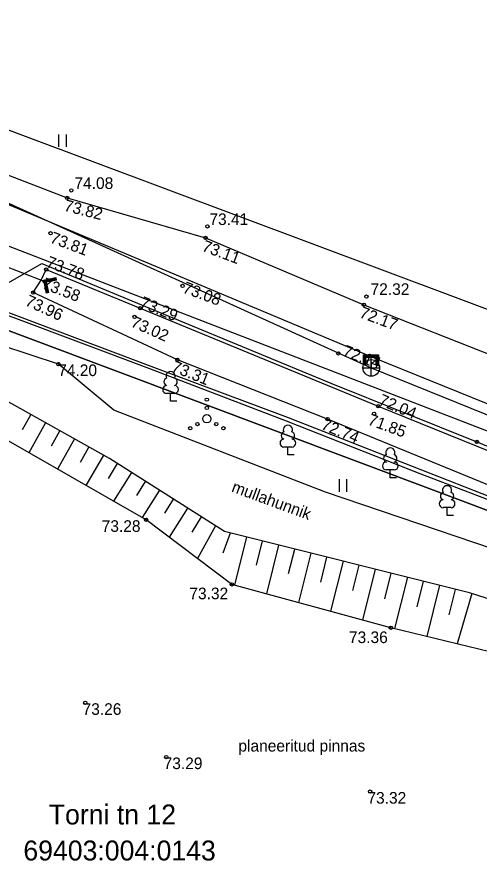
# Model space of a CAD drawing. Extents: x 640774 to 641150, y 6454568 to 6454942.
# Drawn here: x 640905.8 to 640933.6, y 6454766.1 to 6454817 of the extents above; entities that cross this region are included whole.
import ezdxf

# ---------------------------------------------------------------- set-up
doc = ezdxf.new("R2010")
doc.units = 0
for name, color, linetype in [('DTRASS', 7, 'Continuous'), ('HALJASTUS', 7, 'Continuous'), ('KKAEV', 7, 'Continuous'), ('KORGUS-EH2000', 7, 'Continuous'), ('KTRASS', 7, 'Continuous'), ('MOOTPIIR', 7, 'Continuous'), ('MPKAABEL', 7, 'Continuous'), ('PIIR', 7, 'Continuous'), ('PUU', 7, 'Continuous'), ('RELJEEF', 7, 'Continuous'), ('TEE', 7, 'Continuous'), ('TRUUP', 7, 'Continuous'), ('VEEKOGU', 7, 'Continuous'), ('VTRASS', 7, 'Continuous')]:
    doc.layers.add(name, color=color, linetype=linetype)

msp = doc.modelspace()

# ---------------------------------------------------------------- linework, layer by layer
at = {"layer": 'DTRASS'}
msp.add_lwpolyline([(640888.929, 6454807.758), (640900.699, 6454803.701), (640907.46, 6454801.107)], dxfattribs=at)
at = {"layer": 'HALJASTUS'}
for p, q in [((640908.289, 6454809.966), (640908.289, 6454809.204)), ((640908.744, 6454809.966), (640908.744, 6454809.204)), ((640925.202, 6454789.196), (640925.202, 6454788.435)), ((640925.657, 6454789.196), (640925.657, 6454788.435))]:
    msp.add_line(p, q, dxfattribs=at)
msp.add_lwpolyline([(640889.157, 6454768.334), (640892.362, 6454761.295), (640903.584, 6454758.327), (640914.266, 6454753.781), (640926.489, 6454749.799), (640940.219, 6454748.008), (640943.269, 6454748.945), (640949.867, 6454772.797), (640949.085, 6454780.034), (640924.38, 6454788.41), (640911.625, 6454793.349), (640908.284, 6454796.118), (640904.87, 6454797.25)], dxfattribs=at)
for centre, radius in [((640917.231, 6454793.979), 0.1), ((640917.231, 6454793.479), 0.1), ((640917.231, 6454792.829), 0.25), ((640916.231, 6454792.254), 0.1), ((640916.666, 6454792.504), 0.1), ((640917.796, 6454792.504), 0.1), ((640918.231, 6454792.254), 0.1)]:
    msp.add_circle(centre, radius, dxfattribs=at)
at = {"layer": 'KKAEV'}
for p, q in [((640927.146, 6454795.395), (640927.146, 6454796.395)), ((640926.646, 6454795.895), (640927.646, 6454795.895))]:
    msp.add_line(p, q, dxfattribs=at)
msp.add_circle((640927.146, 6454795.895), 0.5, dxfattribs=at)
at = {"layer": 'KORGUS-EH2000'}
for centre in [(640909.06, 6454806.586), (640908.805, 6454806.136), (640917.27, 6454804.421), (640907.808, 6454804.007), (640917.153, 6454803.727), (640907.552, 6454801.82), (640907.46, 6454801.107), (640915.765, 6454800.83), (640906.768, 6454800.428), (640926.852, 6454800.19), (640926.699, 6454799.698), (640913.216, 6454799.483), (640912.871, 6454798.966), (640925.16, 6454796.764), (640908.284, 6454796.118), (640915.455, 6454796.383), (640927.568, 6454793.58), (640927.319, 6454793.135), (640924.513, 6454792.808), (640933.515, 6454791.436), (640913.568, 6454786.742), (640918.741, 6454782.845), (640928.333, 6454780.235), (640909.897, 6454775.714), (640914.784, 6454772.447), (640927.072, 6454770.365)]:
    msp.add_circle(centre, 0.1, dxfattribs=at)
at = {"layer": 'KTRASS'}
for p, q in [((640887.657, 6454813.811), (640927.146, 6454795.895)), ((640926.678, 6454796.113), (640926.678, 6454796.688)), ((640926.678, 6454796.688), (640927.578, 6454796.688)), ((640926.678, 6454796.662), (640926.828, 6454796.513)), ((640926.678, 6454796.627), (640926.828, 6454796.478)), ((640926.678, 6454796.592), (640926.828, 6454796.443)), ((640926.678, 6454796.557), (640926.828, 6454796.407)), ((640926.678, 6454796.521), (640926.828, 6454796.372)), ((640926.678, 6454796.486), (640926.828, 6454796.337)), ((640926.678, 6454796.451), (640926.828, 6454796.302)), ((640926.678, 6454796.416), (640926.828, 6454796.266)), ((640926.678, 6454796.38), (640926.828, 6454796.231)), ((640926.678, 6454796.345), (640926.828, 6454796.196)), ((640926.678, 6454796.31), (640926.828, 6454796.161)), ((640926.678, 6454796.275), (640926.828, 6454796.125)), ((640926.678, 6454796.239), (640926.804, 6454796.113)), ((640926.678, 6454796.204), (640926.769, 6454796.113)), ((640926.687, 6454796.688), (640926.838, 6454796.538)), ((640926.722, 6454796.688), (640926.873, 6454796.538)), ((640926.753, 6454796.113), (640926.753, 6454796.613)), ((640926.753, 6454796.613), (640927.503, 6454796.613)), ((640926.758, 6454796.688), (640926.909, 6454796.538)), ((640926.793, 6454796.688), (640926.944, 6454796.538)), ((640926.828, 6454796.113), (640926.828, 6454796.538)), ((640926.828, 6454796.538), (640927.428, 6454796.538)), ((640926.829, 6454796.688), (640926.98, 6454796.538)), ((640926.864, 6454796.688), (640927.015, 6454796.538)), ((640926.9, 6454796.688), (640927.05, 6454796.538)), ((640926.935, 6454796.688), (640927.086, 6454796.538)), ((640926.971, 6454796.688), (640927.121, 6454796.538)), ((640927.006, 6454796.688), (640927.157, 6454796.538)), ((640927.041, 6454796.688), (640927.192, 6454796.538)), ((640927.077, 6454796.688), (640927.228, 6454796.538)), ((640927.112, 6454796.688), (640927.263, 6454796.538)), ((640927.128, 6454796.613), (640927.146, 6454795.895)), ((640927.148, 6454796.688), (640927.299, 6454796.538)), ((640927.183, 6454796.688), (640927.334, 6454796.538)), ((640927.219, 6454796.688), (640927.369, 6454796.538)), ((640927.254, 6454796.688), (640927.405, 6454796.538)), ((640927.29, 6454796.688), (640927.578, 6454796.402)), ((640927.325, 6454796.688), (640927.578, 6454796.437)), ((640927.36, 6454796.688), (640927.578, 6454796.472)), ((640927.396, 6454796.688), (640927.578, 6454796.508)), ((640927.428, 6454796.538), (640927.428, 6454796.113)), ((640927.428, 6454796.516), (640927.578, 6454796.367)), ((640927.428, 6454796.481), (640927.578, 6454796.331)), ((640927.428, 6454796.445), (640927.578, 6454796.296)), ((640927.428, 6454796.41), (640927.578, 6454796.261)), ((640927.428, 6454796.375), (640927.578, 6454796.225)), ((640927.428, 6454796.339), (640927.578, 6454796.19)), ((640927.428, 6454796.304), (640927.578, 6454796.155)), ((640927.428, 6454796.269), (640927.578, 6454796.12)), ((640927.428, 6454796.234), (640927.548, 6454796.113)), ((640927.431, 6454796.688), (640927.578, 6454796.543)), ((640927.467, 6454796.688), (640927.578, 6454796.578)), ((640927.502, 6454796.688), (640927.578, 6454796.613)), ((640927.503, 6454796.613), (640927.503, 6454796.113)), ((640927.538, 6454796.688), (640927.578, 6454796.649)), ((640927.573, 6454796.688), (640927.578, 6454796.684)), ((640927.578, 6454796.688), (640927.578, 6454796.113)), ((640926.678, 6454796.169), (640926.733, 6454796.113)), ((640926.678, 6454796.133), (640926.698, 6454796.113)), ((640926.678, 6454796.113), (640926.828, 6454796.113)), ((640927.146, 6454795.895), (640961.345, 6454782.041)), ((640927.428, 6454796.198), (640927.513, 6454796.113)), ((640927.428, 6454796.163), (640927.478, 6454796.113)), ((640927.428, 6454796.128), (640927.442, 6454796.113)), ((640927.428, 6454796.113), (640927.578, 6454796.113))]:
    msp.add_line(p, q, dxfattribs=at)
at = {"layer": 'MOOTPIIR'}
msp.add_lwpolyline([(640887.22, 6454810.204), (640963.209, 6454780.867), (640927.391, 6454705.695), (640924.382, 6454680.576), (640860.874, 6454676.687), (640834.441, 6454681.187), (640832.033, 6454696.868), (640863.02, 6454736.099)], close=True, dxfattribs=at)
at = {"layer": 'MPKAABEL'}
for points in [[(640945.064, 6454784.117), (640938.589, 6454786.437), (640930.199, 6454789.722), (640922.158, 6454792.875), (640913.877, 6454795.977), (640905.777, 6454799.037), (640897.408, 6454802.143), (640894.812, 6454803.012), (640890.526, 6454802.132), (640888.285, 6454801.249), (640887.457, 6454800.577), (640884.857, 6454793.868), (640882.22, 6454785.834), (640883.585, 6454784.636)], [(640962, 6454777.318), (640952.804, 6454781.118), (640946.238, 6454783.542), (640938.52, 6454786.293), (640930.088, 6454789.516), (640922.042, 6454792.689), (640913.8, 6454795.842), (640905.71, 6454798.867), (640897.334, 6454801.957), (640894.837, 6454802.793), (640894.309, 6454802.778)]]:
    msp.add_lwpolyline(points, dxfattribs=at)
at = {"layer": 'PIIR'}
msp.add_lwpolyline([(640894.7, 6454818.77), (640897.3, 6454813.22), (640932.2, 6454800.15), (640960.44, 6454789.58), (640966.88, 6454793.12), (640958.12, 6454773.8), (640955.35, 6454779.35), (640897.05, 6454801.21), (640894.54, 6454802.15), (640888.13, 6454800.39), (640886.03, 6454794.5), (640863.87, 6454732.52), (640835.94, 6454690.41), (640839.2, 6454681.7), (640814.9, 6454684.16), (640822.36, 6454687.87), (640854.95, 6454737), (640865.02, 6454765.2), (640875.14, 6454793.48), (640885.26, 6454821.73)], dxfattribs=at)
msp.add_lwpolyline([(640894.7, 6454818.77), (640897.3, 6454813.22), (640932.2, 6454800.15), (640960.44, 6454789.58), (640966.88, 6454793.12), (640958.12, 6454773.8), (640955.35, 6454779.35), (640897.05, 6454801.21), (640894.54, 6454802.15), (640888.13, 6454800.39), (640886.03, 6454794.5), (640863.87, 6454732.52), (640835.94, 6454690.41), (640839.2, 6454681.7), (640814.9, 6454684.16), (640822.36, 6454687.87), (640854.95, 6454737), (640865.02, 6454765.2), (640875.14, 6454793.48), (640885.26, 6454821.73)], dxfattribs=at)
msp.add_lwpolyline([(640839.2, 6454681.7), (640835.94, 6454690.41), (640863.87, 6454732.52), (640886.03, 6454794.5), (640893.65, 6454791.65), (640897.05, 6454801.21), (640955.35, 6454779.35), (640958.12, 6454773.8), (640924.98, 6454702.82), (640923.48, 6454686.42), (640917.36, 6454681), (640904.79, 6454681.28), (640870.39, 6454678.24), (640854.84, 6454678.88)], close=True, dxfattribs=at)
msp.add_lwpolyline([(640839.2, 6454681.7), (640835.94, 6454690.41), (640863.87, 6454732.52), (640886.03, 6454794.5), (640893.65, 6454791.65), (640897.05, 6454801.21), (640955.35, 6454779.35), (640958.12, 6454773.8), (640924.98, 6454702.82), (640923.48, 6454686.42), (640917.36, 6454681), (640904.79, 6454681.28), (640870.39, 6454678.24), (640854.84, 6454678.88)], close=True, dxfattribs=at)
at = {"layer": 'PUU'}
for p, q in [((640915.284, 6454794.354), (640914.804, 6454794.354)), ((640915.044, 6454793.879), (640915.044, 6454794.354)), ((640915.424, 6454793.879), (640915.044, 6454793.879)), ((640922.358, 6454791.123), (640921.878, 6454791.123)), ((640922.118, 6454790.648), (640922.118, 6454791.123)), ((640922.498, 6454790.648), (640922.118, 6454790.648)), ((640928.534, 6454789.747), (640928.054, 6454789.747)), ((640928.294, 6454789.272), (640928.294, 6454789.747)), ((640928.674, 6454789.272), (640928.294, 6454789.272)), ((640931.959, 6454787.472), (640931.479, 6454787.472)), ((640931.719, 6454786.997), (640931.719, 6454787.472)), ((640932.099, 6454786.997), (640931.719, 6454786.997))]:
    msp.add_line(p, q, dxfattribs=at)
for centre, radius, start, end in [((640914.874, 6454795.051), 0.233, 109.0217, 253.1415), ((640915.044, 6454795.399), 0.277, 332.5799, 207.4201), ((640915.214, 6454795.051), 0.233, 286.8508, 70.9859), ((640914.807, 6454794.591), 0.238, 90.0016, 269.3953), ((640915.282, 6454794.591), 0.238, 270.6047, 89.9984), ((640922.118, 6454792.168), 0.277, 332.5799, 207.4201), ((640921.948, 6454791.821), 0.233, 109.0217, 253.1415), ((640922.288, 6454791.821), 0.233, 286.8508, 70.9859), ((640921.881, 6454791.361), 0.238, 90.0016, 269.3953), ((640922.356, 6454791.361), 0.238, 270.6047, 89.9984), ((640928.124, 6454790.444), 0.233, 109.0217, 253.1415), ((640928.294, 6454790.792), 0.277, 332.5799, 207.4201), ((640928.464, 6454790.444), 0.233, 286.8508, 70.9859), ((640928.056, 6454789.984), 0.238, 90.0016, 269.3953), ((640928.531, 6454789.984), 0.238, 270.6047, 89.9984), ((640931.719, 6454788.517), 0.277, 332.5799, 207.4201), ((640931.549, 6454788.169), 0.233, 109.0217, 253.1415), ((640931.889, 6454788.169), 0.233, 286.8508, 70.9859), ((640931.481, 6454787.709), 0.238, 90.0016, 269.3953), ((640931.956, 6454787.709), 0.238, 270.6047, 89.9984)]:
    msp.add_arc(centre, radius, start, end, dxfattribs=at)
at = {"layer": 'RELJEEF'}
for p, q in [((640906.124, 6454792.177), (640906.624, 6454793.073)), ((640907.497, 6454792.586), (640906.493, 6454790.784)), ((640907.866, 6454791.194), (640908.371, 6454792.099)), ((640909.244, 6454791.613), (640908.229, 6454789.792)), ((640909.608, 6454790.211), (640910.118, 6454791.126)), ((640910.991, 6454790.639), (640909.936, 6454788.817)), ((640911.3, 6454789.237), (640911.848, 6454790.123)), ((640912.692, 6454789.588), (640911.601, 6454787.866)), ((640913.003, 6454788.211), (640913.537, 6454789.053)), ((640914.381, 6454788.517), (640913.339, 6454786.873)), ((640914.692, 6454787.14), (640915.226, 6454787.982)), ((640916.071, 6454787.446), (640914.96, 6454785.694)), ((640916.338, 6454786), (640916.915, 6454786.911)), ((640917.76, 6454786.376), (640916.67, 6454784.405)), ((640918.222, 6454784.755), (640918.652, 6454785.95)), ((640919.622, 6454785.707), (640918.895, 6454782.803)), ((640920.226, 6454784.002), (640920.592, 6454785.464)), ((640921.562, 6454785.221), (640920.825, 6454782.278)), ((640922.161, 6454783.497), (640922.532, 6454784.979)), ((640923.502, 6454784.736), (640922.755, 6454781.753)), ((640924.096, 6454782.991), (640924.472, 6454784.493)), ((640925.442, 6454784.25), (640924.685, 6454781.228)), ((640926.031, 6454782.486), (640926.412, 6454784.007)), ((640927.382, 6454783.764), (640926.616, 6454780.702)), ((640927.966, 6454781.981), (640928.352, 6454783.521)), ((640929.322, 6454783.278), (640928.547, 6454780.183)), ((640929.906, 6454781.491), (640930.292, 6454783.036)), ((640931.262, 6454782.793), (640930.491, 6454779.71)), ((640931.84, 6454781.014), (640932.232, 6454782.55)), ((640933.2, 6454782.298), (640932.321, 6454779.265))]:
    msp.add_line(p, q, dxfattribs=at)
for points in [[(640889.157, 6454768.334), (640913.51, 6454758.32), (640932.471, 6454750.523), (640941.611, 6454748.877), (640945.82, 6454760.741), (640949.196, 6454773.859), (640948.62, 6454777.37), (640933.062, 6454782.342), (640918.287, 6454786.041), (640911.353, 6454790.437), (640904.447, 6454794.287), (640904.87, 6454797.25), (640904.829, 6454800.777)], [(640890.94, 6454770.055), (640897.808, 6454767.244), (640909.849, 6454762.353), (640922.69, 6454757.13), (640934.34, 6454752.519), (640941.553, 6454749.616), (640944.988, 6454760.357), (640947.947, 6454771.632), (640948.247, 6454773.763), (640939.599, 6454777.496), (640928.333, 6454780.235), (640918.741, 6454782.845), (640913.568, 6454786.742), (640902.071, 6454793.31), (640901.497, 6454795.736), (640904.829, 6454800.777)]]:
    msp.add_lwpolyline(points, dxfattribs=at)
at = {"layer": 'TEE'}
for points in [[(640893.064, 6454815.35), (640894.676, 6454812.692), (640895.875, 6454811.255), (640897.847, 6454810.353), (640908.805, 6454806.136), (640917.153, 6454803.727), (640926.699, 6454799.698), (640935.151, 6454796.353), (640943.848, 6454793.224), (640951.546, 6454790.353), (640954.411, 6454788.877), (640960.557, 6454786.299)], [(640904.829, 6454800.777), (640907.274, 6454802.174), (640915.182, 6454798.915), (640924.699, 6454794.973), (640933.515, 6454791.436), (640941.882, 6454787.974), (640950.247, 6454785.063), (640958.657, 6454780.926), (640960.649, 6454779.699), (640962.717, 6454778.185), (640964.503, 6454773.896)]]:
    msp.add_lwpolyline(points, dxfattribs=at)
at = {"layer": 'TRUUP'}
for p, q in [((640908.136, 6454801.327), (640907.375, 6454801.161)), ((640908.148, 6454801.271), (640908.025, 6454801.303)), ((640908.142, 6454801.298), (640908.079, 6454801.314)), ((640908.166, 6454801.188), (640908.136, 6454801.327)), ((640907.375, 6454801.161), (640907.541, 6454800.401)), ((640907.679, 6454801.082), (640907.376, 6454801.16)), ((640907.625, 6454801.07), (640907.382, 6454801.133)), ((640907.571, 6454801.058), (640907.387, 6454801.106)), ((640907.548, 6454801.038), (640907.393, 6454801.078)), ((640907.554, 6454801.011), (640907.399, 6454801.051)), ((640907.56, 6454800.984), (640907.405, 6454801.024)), ((640907.566, 6454800.956), (640907.411, 6454800.996)), ((640907.572, 6454800.929), (640907.417, 6454800.969)), ((640907.577, 6454800.902), (640907.423, 6454800.941)), ((640907.734, 6454801.094), (640907.427, 6454801.173)), ((640907.583, 6454800.874), (640907.429, 6454800.914)), ((640907.589, 6454800.847), (640907.435, 6454800.887)), ((640907.595, 6454800.82), (640907.441, 6454800.859)), ((640907.601, 6454800.792), (640907.447, 6454800.832)), ((640907.607, 6454800.765), (640907.453, 6454800.805)), ((640908.151, 6454801.257), (640907.46, 6454801.107)), ((640907.46, 6454801.107), (640907.61, 6454800.416)), ((640907.788, 6454801.105), (640907.482, 6454801.185)), ((640907.842, 6454801.117), (640907.536, 6454801.196)), ((640908.166, 6454801.188), (640907.545, 6454801.053)), ((640907.545, 6454801.053), (640907.68, 6454800.431)), ((640907.897, 6454801.129), (640907.59, 6454801.208)), ((640907.951, 6454801.141), (640907.645, 6454801.22)), ((640908.005, 6454801.153), (640907.699, 6454801.232)), ((640908.059, 6454801.164), (640907.753, 6454801.244)), ((640908.114, 6454801.176), (640907.807, 6454801.255)), ((640908.166, 6454801.189), (640907.862, 6454801.267)), ((640908.16, 6454801.216), (640907.916, 6454801.279)), ((640908.154, 6454801.243), (640907.97, 6454801.291)), ((640907.613, 6454800.737), (640907.459, 6454800.777)), ((640907.619, 6454800.71), (640907.465, 6454800.75)), ((640907.625, 6454800.683), (640907.471, 6454800.723)), ((640907.631, 6454800.655), (640907.477, 6454800.695)), ((640907.637, 6454800.628), (640907.483, 6454800.668)), ((640907.643, 6454800.601), (640907.488, 6454800.641)), ((640907.649, 6454800.573), (640907.494, 6454800.613)), ((640907.655, 6454800.546), (640907.5, 6454800.586)), ((640907.661, 6454800.519), (640907.506, 6454800.559)), ((640907.667, 6454800.491), (640907.512, 6454800.531)), ((640907.673, 6454800.464), (640907.518, 6454800.504)), ((640907.679, 6454800.437), (640907.524, 6454800.476)), ((640907.636, 6454800.422), (640907.53, 6454800.449)), ((640907.582, 6454800.41), (640907.536, 6454800.422)), ((640907.68, 6454800.431), (640907.541, 6454800.401))]:
    msp.add_line(p, q, dxfattribs=at)
at = {"layer": 'VEEKOGU'}
for points in [[(640907.24, 6454801.189), (640907.552, 6454801.82), (640913.216, 6454799.483), (640927.568, 6454793.58), (640938.644, 6454789.107), (640944.135, 6454786.743), (640953.314, 6454782.964), (640955.729, 6454781.536), (640959.029, 6454776.632), (640961.592, 6454770.522), (640961.764, 6454769.917)], [(640961.764, 6454769.917), (640961.118, 6454770.296), (640957.891, 6454775.559), (640955.351, 6454779.487), (640952.438, 6454781.302), (640943.726, 6454785.051), (640934.176, 6454788.844), (640924.513, 6454792.808), (640915.455, 6454796.383), (640906.768, 6454800.428), (640907.24, 6454801.189)]]:
    msp.add_lwpolyline(points, dxfattribs=at)
at = {"layer": 'VTRASS'}
msp.add_lwpolyline([(640962.049, 6454782.437), (640927.339, 6454796.488), (640887.997, 6454812.95), (640887.597, 6454813.101)], dxfattribs=at)

# ---------------------------------------------------------------- texts
at = {"layer": 'HALJASTUS'}
msp.add_text('mullahunnik', height=0.7, rotation=339.8045, dxfattribs=at).set_placement((640918.671, 6454788.449))
msp.add_text('planeeritud pinnas', height=0.7, dxfattribs=at).set_placement((640919.133, 6454772.778))
at = {"layer": 'KORGUS-EH2000'}
for s, p in [('74.08', (640909.248, 6454806.676)), ('73.41', (640917.385, 6454804.502)), ('72.32', (640927.103, 6454800.29)), (' 74.20', (640908.007, 6454795.401)), (' 73.28', (640910.631, 6454786.014)), (' 73.32', (640915.916, 6454781.954)), (' 73.36', (640925.54, 6454779.314)), (' 73.26', (640909.478, 6454774.986)), (' 73.29', (640914.365, 6454771.719)), (' 73.32', (640926.653, 6454769.637))]:
    msp.add_text(s, height=0.7, dxfattribs=at).set_placement(p)
for s, rotation, p in [('73.82', 345.7993, (640908.577, 6454805.37)), ('73.81', 339.43, (640907.725, 6454803.463)), ('73.11', 339.43, (640916.885, 6454802.96)), (' 73.78', 339.3473, (640907.252, 6454802.09)), (' 73.58', 338.9241, (640907.003, 6454800.796)), ('73.08', 339.43, (640915.727, 6454800.455)), (' 73.96', 335.3498, (640905.988, 6454799.798)), (' 73.29', 337.6068, (640912.895, 6454799.677)), ('72.17', 339.43, (640926.384, 6454798.957)), (' 73.02', 336.0522, (640912.355, 6454798.514)), ('72.14', 339.43, (640925.371, 6454796.64)), (' 73.31', 338.1858, (640914.804, 6454795.803)), (' 72.04', 337.1531, (640927.294, 6454793.802)), (' 72.74', 337.5237, (640923.828, 6454792.323)), (' 71.85', 339.8793, (640926.646, 6454792.586))]:
    msp.add_text(s, height=0.7, rotation=rotation, dxfattribs=at).set_placement(p)
at = {"layer": 'PIIR'}
for s, p in [('Torni tn 12', (640907.703, 6454768.385)), ('69403:004:0143', (640906.169, 6454766.214))]:
    msp.add_text(s, height=1.2, dxfattribs=at).set_placement(p)

doc.saveas('drawing.dxf')
